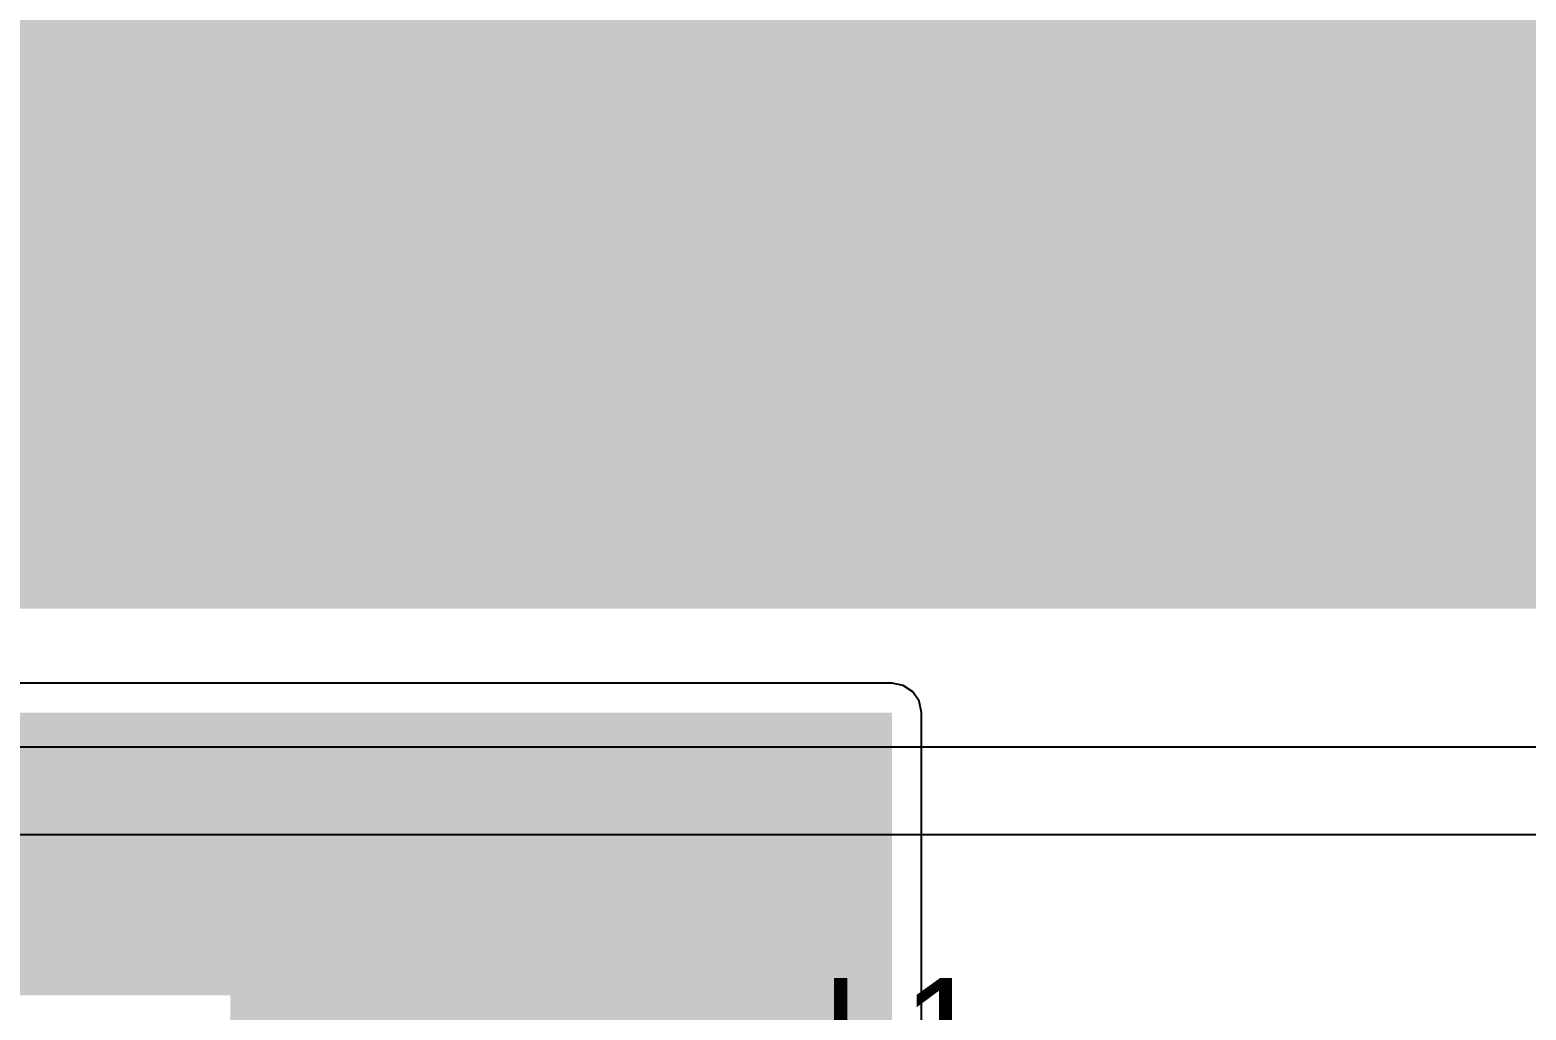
# Model space of a CAD drawing. Header units: inches. Extents: x 0 to 5379, y 0 to 5429.
# Drawn here: x 268.26 to 281.43, y 63.4 to 72.02 of the extents above; entities that cross this region are included whole.
import ezdxf

# ---------------------------------------------------------------- set-up
doc = ezdxf.new("R2010")
doc.units = ezdxf.units.IN
for name, color, linetype in [('Bottom Layer', 5, 'Continuous'), ('Bottom Solder', 6, 'Continuous'), ('Top Layer', 1, 'Continuous'), ('Top Overlay', 2, 'Continuous')]:
    doc.layers.add(name, color=color, linetype=linetype)
doc.styles.add('Arial', font='', dxfattribs={"height": 0.2})
doc.styles.get('Arial').set_extended_font_data('Arial')

msp = doc.modelspace()

# ---------------------------------------------------------------- hatches: boundary and pattern name
at = {"layer": 'Bottom Solder'}
for points in [[(248.535, 66.929), (348.971, 66.929), (348.971, 82.731), (248.535, 82.731)], [(191.321, 66.929), (348.971, 66.929), (348.971, 71.631), (191.321, 71.631)]]:
    msp.add_hatch(color=6, dxfattribs=at).paths.add_polyline_path(points)
at = {"layer": 'Top Layer'}
for points in [[(261.607, 63.525), (275.852, 63.525), (275.852, 66.015), (261.607, 66.015)], [(270.025, 49.283), (275.852, 49.283), (275.852, 66.015), (270.025, 66.015)]]:
    msp.add_hatch(color=1, dxfattribs=at).paths.add_polyline_path(points)

# ---------------------------------------------------------------- linework, layer by layer
at = {"layer": 'Bottom Layer'}
for p, q in [((312.837, 65.71), (266.192, 65.71)), ((266.51, 64.941), (312.837, 64.941))]:
    msp.add_line(p, q, dxfattribs=at)
at = {"layer": 'Top Layer'}
for p, q in [((275.852, 66.274), (261.607, 66.274)), ((275.951, 66.254), (275.852, 66.274)), ((276.035, 66.198), (275.951, 66.254)), ((276.091, 66.114), (276.035, 66.198)), ((276.111, 66.015), (276.091, 66.114)), ((276.111, 62.572), (276.111, 66.015))]:
    msp.add_line(p, q, dxfattribs=at)

# ---------------------------------------------------------------- texts
at = {"layer": 'Top Overlay', "style": 'Arial'}
msp.add_text('L1', height=0.9144, dxfattribs=at).set_placement((275.235, 62.764))

doc.saveas('drawing.dxf')
